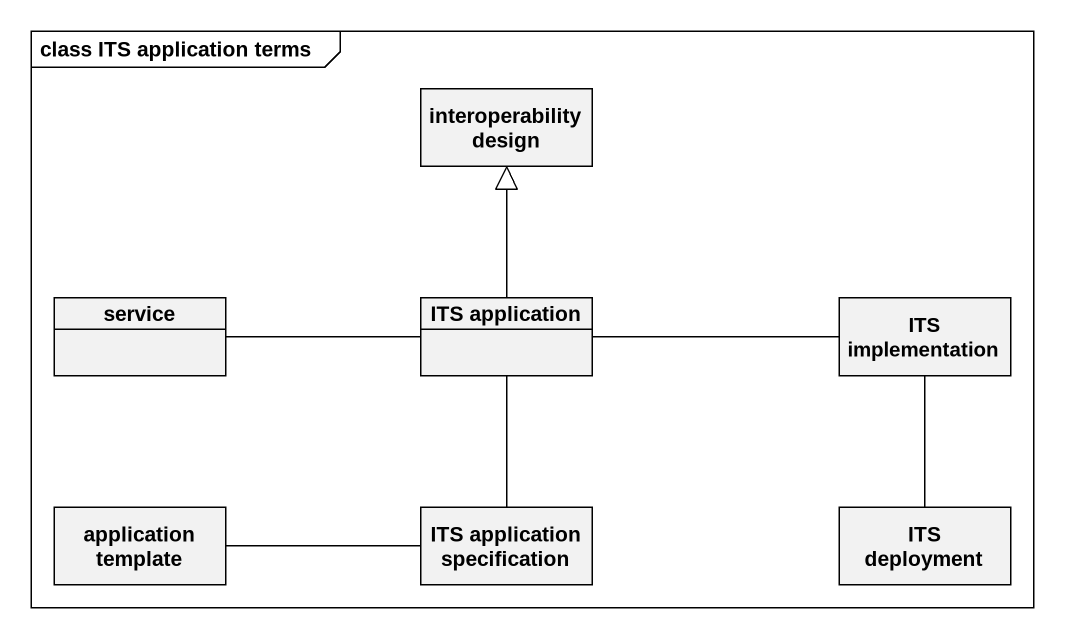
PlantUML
@startuml
mainframe class ITS application terms
hide circle
hide empty members
class "interoperability design" as interoperability_design
class service
class "ITS application" as ITS_application
class "ITS implementation" as ITS_implementation
class "application template" as application_template
class "ITS application specification" as ITS_application_2
class "ITS deployment" as ITS_deployment
service -right- ITS_application
ITS_application -up-|> interoperability_design
ITS_application -right- ITS_implementation
ITS_implementation -- ITS_deployment
ITS_application_2 -up- ITS_application
ITS_application_2 -left- application_template
@enduml
